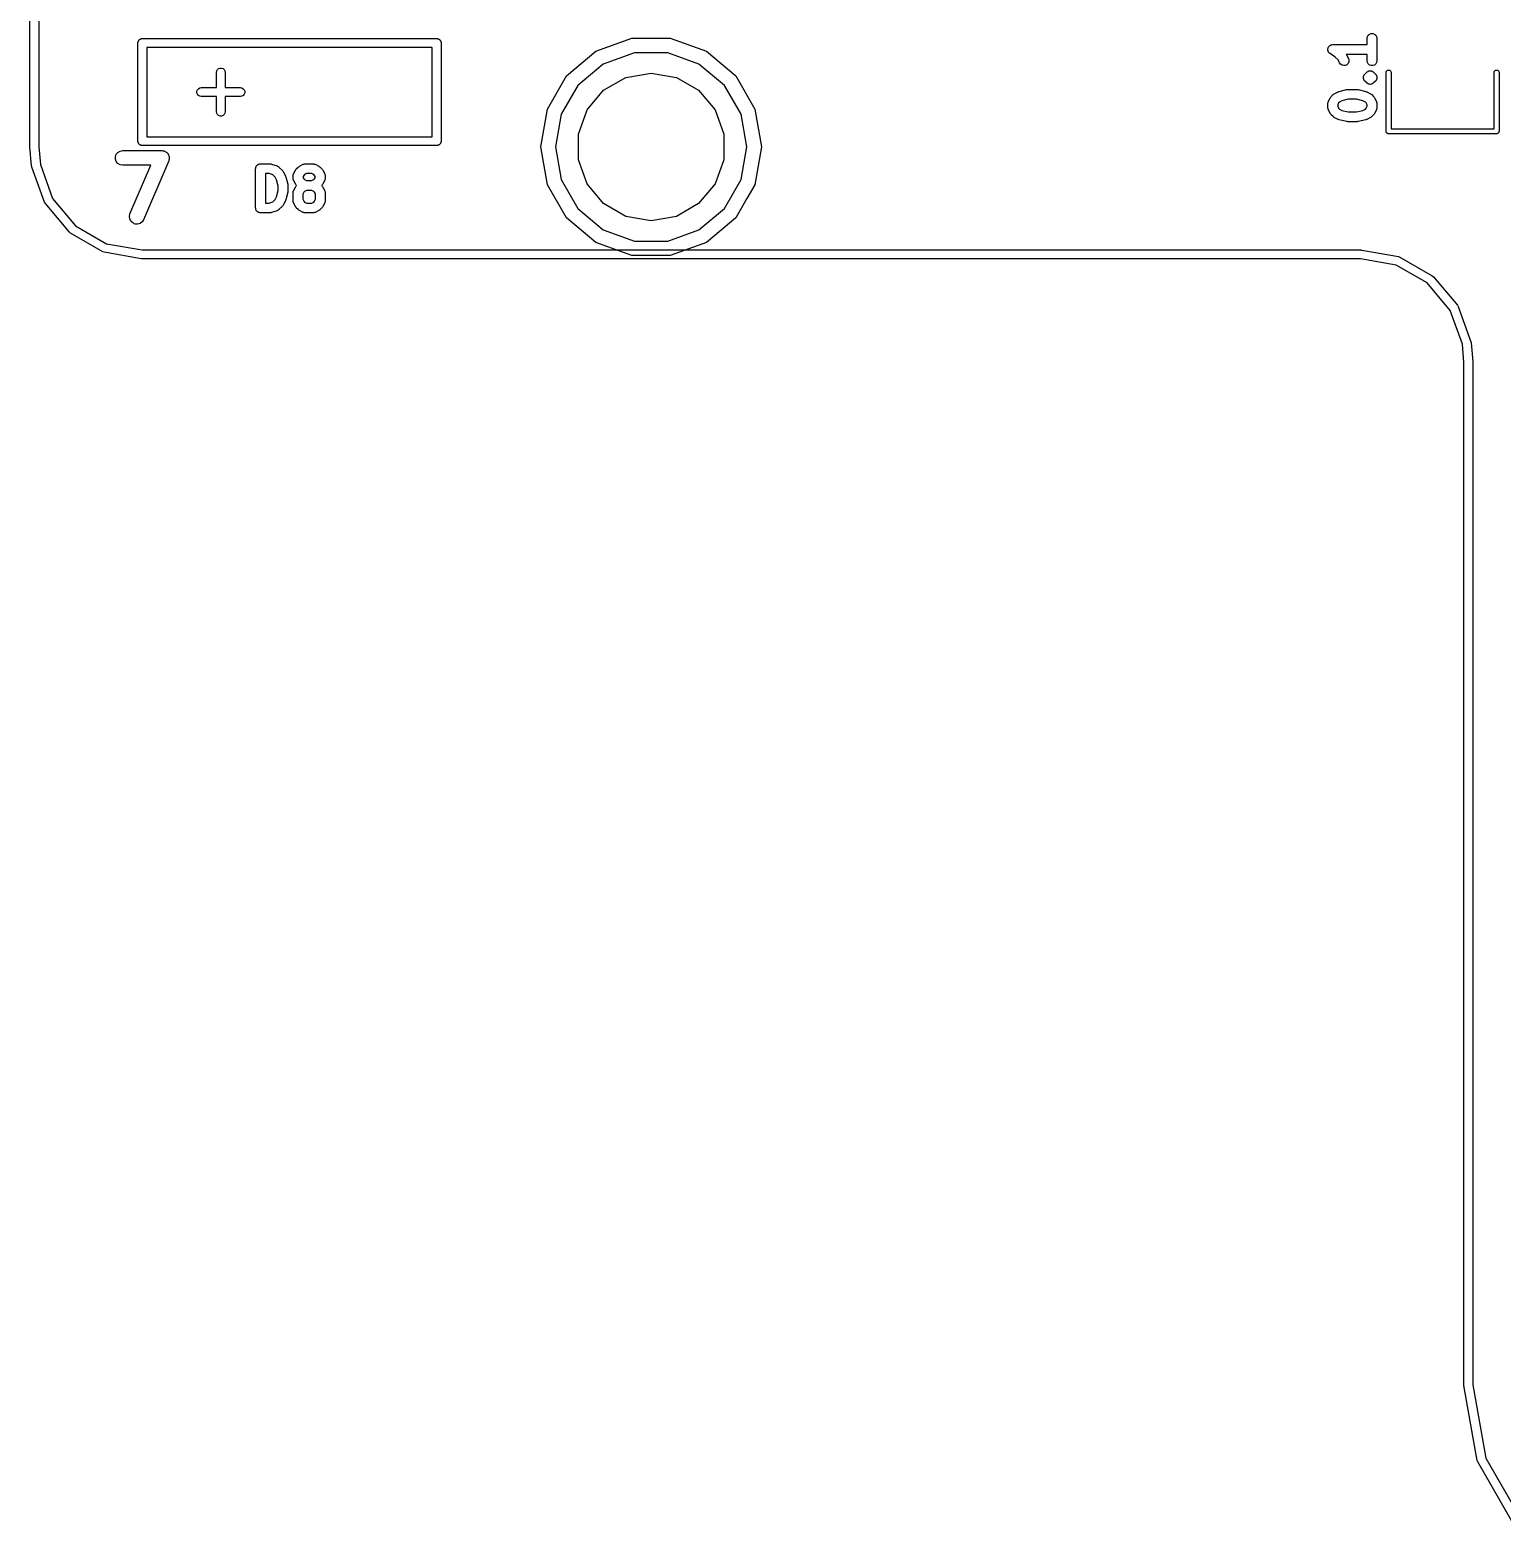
# Model space of a CAD drawing. Extents: x 51 to 137, y -158 to -25.
# Drawn here: x 50.69 to 88.79, y -155.67 to -116.89 of the extents above; entities that cross this region are included whole.
import ezdxf

# ---------------------------------------------------------------- set-up
doc = ezdxf.new("R2010")
doc.units = 0
doc.header["$MEASUREMENT"] = 0
doc.layers.add('BLACK', color=7, linetype='CONTINUOUS')

msp = doc.modelspace()

# ---------------------------------------------------------------- linework, layer by layer
at = {"layer": 'Black'}
for p, q in [((50.6857, -119.921), (50.6857, -28.1813)), ((50.9143, -28.1913), (50.9143, -119.916)), ((85.2956, -117.11), (85.3033, -117.067)), ((85.3033, -117.067), (85.3253, -117.028)), ((85.3253, -117.028), (85.3591, -117)), ((85.3591, -117), (85.4006, -116.985)), ((85.4006, -116.985), (85.4447, -116.985)), ((85.4447, -116.985), (85.4861, -117)), ((85.4861, -117), (85.5199, -117.028)), ((85.5199, -117.028), (85.542, -117.067)), ((85.542, -117.067), (85.5496, -117.11)), ((53.4797, -117.231), (53.4814, -117.221)), ((53.4797, -119.771), (53.4797, -117.231)), ((53.4814, -117.211), (53.4849, -117.202)), ((53.4814, -117.221), (53.4814, -117.211)), ((53.4849, -117.202), (53.4866, -117.192)), ((53.4866, -117.192), (53.4916, -117.183)), ((53.4916, -117.183), (53.495, -117.174)), ((53.495, -117.174), (53.5014, -117.166)), ((53.5014, -117.166), (53.5064, -117.158)), ((53.5064, -117.158), (53.5141, -117.151)), ((53.5141, -117.151), (53.5205, -117.143)), ((53.5205, -117.143), (53.5292, -117.138)), ((53.5292, -117.138), (53.5368, -117.132)), ((53.5368, -117.132), (53.5462, -117.129)), ((53.5462, -117.129), (53.5549, -117.124)), ((53.5549, -117.124), (53.5648, -117.122)), ((53.5648, -117.122), (53.5742, -117.118)), ((53.5742, -117.118), (53.5842, -117.118)), ((53.5842, -117.118), (53.594, -117.117)), ((53.594, -117.117), (61.214, -117.117)), ((61.0997, -117.345), (53.7083, -117.345)), ((53.7083, -117.345), (53.7083, -119.657)), ((61.0997, -119.657), (61.0997, -117.345)), ((61.214, -117.117), (61.2238, -117.118)), ((61.2238, -117.118), (61.2338, -117.118)), ((61.2338, -117.118), (61.2432, -117.122)), ((61.2432, -117.122), (61.2531, -117.124)), ((61.2531, -117.124), (61.2618, -117.129)), ((61.2618, -117.129), (61.2711, -117.132)), ((61.2711, -117.132), (61.2788, -117.138)), ((61.2788, -117.138), (61.2875, -117.143)), ((61.2875, -117.143), (61.2939, -117.151)), ((61.2939, -117.151), (61.3016, -117.158)), ((61.3016, -117.158), (61.3066, -117.166)), ((61.3066, -117.166), (61.313, -117.174)), ((61.313, -117.174), (61.3164, -117.183)), ((61.3164, -117.183), (61.3214, -117.192)), ((61.3214, -117.192), (61.3231, -117.202)), ((61.3231, -117.202), (61.3266, -117.211)), ((61.3266, -117.211), (61.3266, -117.221)), ((61.3266, -117.221), (61.3283, -117.231)), ((61.3283, -117.231), (61.3283, -119.771)), ((64.5749, -118.084), (65.3351, -117.446)), ((65.3351, -117.446), (66.2677, -117.107)), ((66.3339, -117.482), (65.5256, -117.776)), ((66.2677, -117.107), (67.2601, -117.107)), ((67.1939, -117.482), (66.3339, -117.482)), ((68.0022, -117.776), (67.1939, -117.482)), ((67.2601, -117.107), (68.1927, -117.446)), ((68.1927, -117.446), (68.9529, -118.084)), ((84.2799, -117.392), (84.2815, -117.385)), ((84.2815, -117.407), (84.2799, -117.392)), ((84.2815, -117.378), (84.2867, -117.364)), ((84.2815, -117.385), (84.2815, -117.378)), ((84.2815, -117.422), (84.2815, -117.407)), ((84.284, -117.429), (84.2815, -117.422)), ((84.2847, -117.436), (84.284, -117.429)), ((84.2914, -117.45), (84.2847, -117.436)), ((84.2867, -117.364), (84.2903, -117.349)), ((84.2903, -117.349), (84.2942, -117.343)), ((84.2966, -117.464), (84.2914, -117.45)), ((84.2942, -117.343), (84.2966, -117.337)), ((84.2966, -117.337), (84.3064, -117.325)), ((84.3012, -117.469), (84.2966, -117.464)), ((84.3043, -117.476), (84.3012, -117.469)), ((84.3152, -117.486), (84.3043, -117.476)), ((84.3064, -117.325), (84.3148, -117.313)), ((84.3148, -117.313), (84.3205, -117.308)), ((84.325, -117.498), (84.3152, -117.486)), ((84.3205, -117.308), (84.325, -117.303)), ((84.325, -117.303), (84.3381, -117.295)), ((84.3381, -117.295), (84.3503, -117.286)), ((84.3503, -117.286), (84.3571, -117.285)), ((84.3571, -117.285), (84.3632, -117.281)), ((84.3632, -117.281), (84.3781, -117.278)), ((84.3781, -117.278), (84.3927, -117.274)), ((84.3927, -117.274), (84.3997, -117.275)), ((84.3997, -117.275), (84.4066, -117.273)), ((84.4066, -117.273), (85.2956, -117.273)), ((85.2956, -117.273), (85.2956, -117.11)), ((85.5496, -117.11), (85.5496, -117.691)), ((65.5256, -117.776), (64.8668, -118.329)), ((68.661, -118.329), (68.0022, -117.776)), ((84.3311, -117.501), (84.325, -117.498)), ((84.3362, -117.506), (84.3311, -117.501)), ((84.4708, -117.596), (84.3362, -117.506)), ((84.5441, -117.669), (84.4708, -117.596)), ((84.5833, -117.747), (84.5441, -117.669)), ((84.6096, -117.783), (84.5833, -117.747)), ((84.6464, -117.807), (84.6096, -117.783)), ((84.6893, -117.817), (84.6464, -117.807)), ((84.7331, -117.812), (84.6893, -117.817)), ((84.7726, -117.793), (84.7331, -117.812)), ((85.2956, -117.527), (84.7549, -117.527)), ((84.7549, -117.527), (84.7621, -117.537)), ((84.7621, -117.537), (84.8105, -117.634)), ((84.8029, -117.761), (84.7726, -117.793)), ((84.8204, -117.72), (84.8029, -117.761)), ((84.8105, -117.634), (84.8231, -117.676)), ((84.8231, -117.676), (84.8204, -117.72)), ((85.2956, -117.691), (85.2956, -117.527)), ((85.3033, -117.734), (85.2956, -117.691)), ((85.3253, -117.772), (85.3033, -117.734)), ((85.3591, -117.801), (85.3253, -117.772)), ((85.4006, -117.816), (85.3591, -117.801)), ((85.4447, -117.816), (85.4006, -117.816)), ((85.4861, -117.801), (85.4447, -117.816)), ((85.5199, -117.772), (85.4861, -117.801)), ((85.542, -117.734), (85.5199, -117.772)), ((85.5496, -117.691), (85.542, -117.734)), ((55.5117, -117.993), (55.5186, -117.954)), ((55.5117, -118.387), (55.5117, -117.993)), ((55.5186, -117.954), (55.5384, -117.92)), ((55.5384, -117.92), (55.5688, -117.894)), ((55.5688, -117.894), (55.6062, -117.88)), ((55.6062, -117.88), (55.6458, -117.88)), ((55.6458, -117.88), (55.6831, -117.894)), ((55.6831, -117.894), (55.7136, -117.92)), ((55.7136, -117.92), (55.7334, -117.954)), ((55.7334, -117.954), (55.7403, -117.993)), ((55.7403, -117.993), (55.7403, -118.387)), ((64.0787, -118.944), (64.5749, -118.084)), ((65.5347, -118.456), (66.1099, -118.124)), ((66.1099, -118.124), (66.7639, -118.009)), ((66.7639, -118.009), (67.4179, -118.124)), ((67.4179, -118.124), (67.9931, -118.456)), ((68.9529, -118.084), (69.4491, -118.944)), ((85.1993, -118.115), (85.2008, -118.11)), ((85.2003, -118.126), (85.1993, -118.115)), ((85.1993, -118.137), (85.2003, -118.126)), ((85.2008, -118.143), (85.1993, -118.137)), ((85.2008, -118.104), (85.2027, -118.099)), ((85.2008, -118.11), (85.2008, -118.104)), ((85.2008, -118.148), (85.2008, -118.143)), ((85.2027, -118.153), (85.2008, -118.148)), ((85.2027, -118.099), (85.2032, -118.093)), ((85.2032, -118.159), (85.2027, -118.153)), ((85.2032, -118.093), (85.2079, -118.083)), ((85.2079, -118.169), (85.2032, -118.159)), ((85.2079, -118.083), (85.2108, -118.072)), ((85.2108, -118.18), (85.2079, -118.169)), ((85.2108, -118.072), (85.214, -118.068)), ((85.214, -118.184), (85.2108, -118.18)), ((85.214, -118.068), (85.2159, -118.063)), ((85.2159, -118.19), (85.214, -118.184)), ((85.2159, -118.063), (85.2195, -118.058)), ((85.2195, -118.194), (85.2159, -118.19)), ((85.2195, -118.058), (85.2218, -118.053)), ((85.2218, -118.199), (85.2195, -118.194)), ((85.2218, -118.053), (85.2297, -118.045)), ((85.2297, -118.207), (85.2218, -118.199)), ((85.2297, -118.045), (85.2361, -118.036)), ((85.2361, -118.216), (85.2297, -118.207)), ((85.2361, -118.036), (85.2844, -117.988)), ((85.2844, -118.264), (85.2361, -118.216)), ((85.2844, -117.988), (85.2935, -117.981)), ((85.2935, -118.271), (85.2844, -118.264)), ((85.2935, -117.981), (85.3014, -117.974)), ((85.3014, -117.974), (85.3115, -117.969)), ((85.3115, -117.969), (85.3206, -117.963)), ((85.3206, -117.963), (85.3313, -117.96)), ((85.3313, -117.96), (85.3414, -117.955)), ((85.3414, -117.955), (85.3524, -117.954)), ((85.3524, -117.954), (85.3632, -117.951)), ((85.3632, -117.951), (85.3742, -117.952)), ((85.3742, -117.952), (85.3853, -117.951)), ((85.3853, -117.951), (85.396, -117.954)), ((85.396, -117.954), (85.4071, -117.955)), ((85.4071, -117.955), (85.4172, -117.96)), ((85.4172, -117.96), (85.4279, -117.963)), ((85.4279, -117.963), (85.437, -117.969)), ((85.437, -117.969), (85.4471, -117.974)), ((85.4471, -117.974), (85.4549, -117.981)), ((85.4549, -117.981), (85.464, -117.988)), ((85.464, -118.264), (85.4549, -118.271)), ((85.464, -117.988), (85.5124, -118.036)), ((85.5124, -118.216), (85.464, -118.264)), ((85.5124, -118.036), (85.5188, -118.045)), ((85.5188, -118.207), (85.5124, -118.216)), ((85.5188, -118.045), (85.5267, -118.053)), ((85.5267, -118.199), (85.5188, -118.207)), ((85.5267, -118.053), (85.529, -118.058)), ((85.529, -118.194), (85.5267, -118.199)), ((85.529, -118.058), (85.5326, -118.063)), ((85.5326, -118.19), (85.529, -118.194)), ((85.5326, -118.063), (85.5345, -118.068)), ((85.5345, -118.184), (85.5326, -118.19)), ((85.5345, -118.068), (85.5377, -118.072)), ((85.5377, -118.18), (85.5345, -118.184)), ((85.5377, -118.072), (85.5406, -118.083)), ((85.5406, -118.169), (85.5377, -118.18)), ((85.5406, -118.083), (85.5453, -118.093)), ((85.5453, -118.159), (85.5406, -118.169)), ((85.5453, -118.093), (85.5458, -118.099)), ((85.5458, -118.153), (85.5453, -118.159)), ((85.5458, -118.099), (85.5477, -118.104)), ((85.5477, -118.148), (85.5458, -118.153)), ((85.5477, -118.104), (85.5477, -118.11)), ((85.5477, -118.11), (85.5491, -118.115)), ((85.5491, -118.137), (85.5477, -118.143)), ((85.5477, -118.143), (85.5477, -118.148)), ((85.5491, -118.115), (85.5482, -118.126)), ((85.5482, -118.126), (85.5491, -118.137)), ((85.7885, -117.993), (85.7923, -117.971)), ((85.7885, -119.517), (85.7885, -117.993)), ((85.7923, -117.971), (85.8034, -117.952)), ((85.8034, -117.952), (85.8203, -117.938)), ((85.8203, -117.938), (85.841, -117.93)), ((85.841, -117.93), (85.863, -117.93)), ((85.863, -117.93), (85.8837, -117.938)), ((85.8837, -117.938), (85.9006, -117.952)), ((85.9006, -117.952), (85.9117, -117.971)), ((85.9117, -117.971), (85.9155, -117.993)), ((85.9155, -117.993), (85.9155, -119.453)), ((88.5825, -117.993), (88.5863, -117.971)), ((88.5825, -119.453), (88.5825, -117.993)), ((88.5863, -117.971), (88.5974, -117.952)), ((88.5974, -117.952), (88.6142, -117.938)), ((88.6142, -117.938), (88.635, -117.93)), ((88.635, -117.93), (88.657, -117.93)), ((88.657, -117.93), (88.6777, -117.938)), ((88.6777, -117.938), (88.6946, -117.952)), ((88.6946, -117.952), (88.7057, -117.971)), ((88.7057, -117.971), (88.7095, -117.993)), ((88.7095, -117.993), (88.7095, -119.517)), ((55.0054, -118.481), (55.019, -118.444)), ((55.0054, -118.521), (55.0054, -118.481)), ((55.019, -118.558), (55.0054, -118.521)), ((55.019, -118.444), (55.0445, -118.413)), ((55.0445, -118.589), (55.019, -118.558)), ((55.0445, -118.413), (55.0789, -118.394)), ((55.0789, -118.608), (55.0445, -118.589)), ((55.0789, -118.394), (55.118, -118.387)), ((55.118, -118.615), (55.0789, -118.608)), ((55.118, -118.387), (55.5117, -118.387)), ((55.5117, -118.615), (55.118, -118.615)), ((55.5117, -119.009), (55.5117, -118.615)), ((55.7403, -118.387), (56.134, -118.387)), ((56.134, -118.615), (55.7403, -118.615)), ((55.7403, -118.615), (55.7403, -119.009)), ((56.134, -118.387), (56.1731, -118.394)), ((56.1731, -118.608), (56.134, -118.615)), ((56.1731, -118.394), (56.2075, -118.413)), ((56.2075, -118.589), (56.1731, -118.608)), ((56.2075, -118.413), (56.233, -118.444)), ((56.233, -118.558), (56.2075, -118.589)), ((56.233, -118.444), (56.2466, -118.481)), ((56.2466, -118.521), (56.233, -118.558)), ((56.2466, -118.481), (56.2466, -118.521)), ((64.8668, -118.329), (64.4368, -119.074)), ((65.1078, -118.965), (65.5347, -118.456)), ((67.9931, -118.456), (68.42, -118.965)), ((69.091, -119.074), (68.661, -118.329)), ((84.293, -118.747), (84.3414, -118.65)), ((84.3414, -118.65), (84.3535, -118.633)), ((84.3535, -118.633), (84.3652, -118.617)), ((84.3652, -118.617), (84.4136, -118.568)), ((84.4136, -118.568), (84.4303, -118.557)), ((84.4303, -118.557), (84.4466, -118.545)), ((84.4466, -118.545), (84.5433, -118.496)), ((84.5433, -118.496), (84.5567, -118.492)), ((84.5567, -118.492), (84.5693, -118.487)), ((84.5693, -118.487), (84.7629, -118.438)), ((84.7629, -118.438), (84.7784, -118.437)), ((84.7784, -118.437), (84.7937, -118.434)), ((84.7937, -118.434), (85.0356, -118.434)), ((85.0356, -118.434), (85.0509, -118.437)), ((85.0509, -118.437), (85.0664, -118.438)), ((85.0664, -118.438), (85.2599, -118.487)), ((85.2599, -118.487), (85.2726, -118.492)), ((85.2726, -118.492), (85.2859, -118.496)), ((85.2859, -118.496), (85.3827, -118.545)), ((85.3014, -118.278), (85.2935, -118.271)), ((85.3115, -118.283), (85.3014, -118.278)), ((85.3206, -118.29), (85.3115, -118.283)), ((85.3313, -118.292), (85.3206, -118.29)), ((85.3414, -118.297), (85.3313, -118.292)), ((85.3524, -118.298), (85.3414, -118.297)), ((85.3632, -118.301), (85.3524, -118.298)), ((85.3742, -118.3), (85.3632, -118.301)), ((85.3853, -118.301), (85.3742, -118.3)), ((85.3827, -118.545), (85.399, -118.557)), ((85.396, -118.298), (85.3853, -118.301)), ((85.4071, -118.297), (85.396, -118.298)), ((85.399, -118.557), (85.4157, -118.568)), ((85.4172, -118.292), (85.4071, -118.297)), ((85.4157, -118.568), (85.464, -118.617)), ((85.4279, -118.29), (85.4172, -118.292)), ((85.437, -118.283), (85.4279, -118.29)), ((85.4471, -118.278), (85.437, -118.283)), ((85.4549, -118.271), (85.4471, -118.278)), ((85.464, -118.617), (85.4757, -118.633)), ((85.4757, -118.633), (85.4878, -118.65)), ((85.4878, -118.65), (85.5362, -118.747)), ((55.5186, -119.048), (55.5117, -119.009)), ((55.7403, -119.009), (55.7334, -119.048)), ((63.9064, -119.921), (64.0787, -118.944)), ((64.8807, -119.589), (65.1078, -118.965)), ((68.42, -118.965), (68.6471, -119.589)), ((69.4491, -118.944), (69.6214, -119.921)), ((84.2796, -118.803), (84.2809, -118.796)), ((84.2796, -118.9), (84.2796, -118.803)), ((84.2809, -118.907), (84.2796, -118.9)), ((84.2805, -118.789), (84.2847, -118.775)), ((84.2809, -118.796), (84.2805, -118.789)), ((84.2805, -118.915), (84.2809, -118.907)), ((84.2847, -118.929), (84.2805, -118.915)), ((84.2847, -118.775), (84.2873, -118.76)), ((84.2873, -118.944), (84.2847, -118.929)), ((84.2873, -118.76), (84.2909, -118.754)), ((84.2909, -118.95), (84.2873, -118.944)), ((84.2909, -118.754), (84.293, -118.747)), ((84.293, -118.957), (84.2909, -118.95)), ((84.3414, -119.054), (84.293, -118.957)), ((84.5594, -118.782), (84.5336, -118.833)), ((84.5336, -118.833), (84.5336, -118.87)), ((84.5336, -118.87), (84.5594, -118.922)), ((84.5786, -118.763), (84.5594, -118.782)), ((84.5594, -118.922), (84.5786, -118.941)), ((84.6445, -118.73), (84.5786, -118.763)), ((84.5786, -118.941), (84.6445, -118.974)), ((84.8093, -118.688), (84.6445, -118.73)), ((84.6445, -118.974), (84.8093, -119.015)), ((85.0199, -118.688), (84.8093, -118.688)), ((84.8093, -119.015), (85.0199, -119.015)), ((85.1848, -118.73), (85.0199, -118.688)), ((85.0199, -119.015), (85.1848, -118.974)), ((85.2506, -118.763), (85.1848, -118.73)), ((85.1848, -118.974), (85.2506, -118.941)), ((85.2699, -118.782), (85.2506, -118.763)), ((85.2506, -118.941), (85.2699, -118.922)), ((85.2956, -118.833), (85.2699, -118.782)), ((85.2699, -118.922), (85.2956, -118.87)), ((85.2956, -118.87), (85.2956, -118.833)), ((85.5362, -118.957), (85.4878, -119.054)), ((85.5362, -118.747), (85.5383, -118.754)), ((85.5383, -118.95), (85.5362, -118.957)), ((85.5383, -118.754), (85.542, -118.76)), ((85.542, -118.944), (85.5383, -118.95)), ((85.542, -118.76), (85.5445, -118.775)), ((85.5445, -118.929), (85.542, -118.944)), ((85.5445, -118.775), (85.5488, -118.789)), ((85.5488, -118.915), (85.5445, -118.929)), ((85.5488, -118.789), (85.5483, -118.796)), ((85.5483, -118.796), (85.5496, -118.803)), ((85.5496, -118.9), (85.5483, -118.907)), ((85.5483, -118.907), (85.5488, -118.915)), ((85.5496, -118.803), (85.5496, -118.9)), ((55.5384, -119.082), (55.5186, -119.048)), ((55.5688, -119.108), (55.5384, -119.082)), ((55.6062, -119.122), (55.5688, -119.108)), ((55.6458, -119.122), (55.6062, -119.122)), ((55.6831, -119.108), (55.6458, -119.122)), ((55.7136, -119.082), (55.6831, -119.108)), ((55.7334, -119.048), (55.7136, -119.082)), ((64.4368, -119.074), (64.2874, -119.921)), ((69.2404, -119.921), (69.091, -119.074)), ((84.3535, -119.07), (84.3414, -119.054)), ((84.3652, -119.087), (84.3535, -119.07)), ((84.4136, -119.135), (84.3652, -119.087)), ((84.4303, -119.147), (84.4136, -119.135)), ((84.4466, -119.159), (84.4303, -119.147)), ((84.5433, -119.207), (84.4466, -119.159)), ((84.5567, -119.211), (84.5433, -119.207)), ((84.5693, -119.217), (84.5567, -119.211)), ((84.7629, -119.265), (84.5693, -119.217)), ((84.7784, -119.266), (84.7629, -119.265)), ((84.7937, -119.269), (84.7784, -119.266)), ((85.0356, -119.269), (84.7937, -119.269)), ((85.0509, -119.266), (85.0356, -119.269)), ((85.0664, -119.265), (85.0509, -119.266)), ((85.2599, -119.217), (85.0664, -119.265)), ((85.2726, -119.211), (85.2599, -119.217)), ((85.2859, -119.207), (85.2726, -119.211)), ((85.3827, -119.159), (85.2859, -119.207)), ((85.399, -119.147), (85.3827, -119.159)), ((85.4157, -119.135), (85.399, -119.147)), ((85.464, -119.087), (85.4157, -119.135)), ((85.4757, -119.07), (85.464, -119.087)), ((85.4878, -119.054), (85.4757, -119.07)), ((53.4814, -119.781), (53.4797, -119.771)), ((53.4814, -119.791), (53.4814, -119.781)), ((53.4849, -119.8), (53.4814, -119.791)), ((53.4866, -119.81), (53.4849, -119.8)), ((53.4916, -119.819), (53.4866, -119.81)), ((53.7083, -119.657), (61.0997, -119.657)), ((61.3214, -119.81), (61.3164, -119.819)), ((61.3231, -119.8), (61.3214, -119.81)), ((61.3266, -119.791), (61.3231, -119.8)), ((61.3283, -119.771), (61.3266, -119.781)), ((61.3266, -119.781), (61.3266, -119.791)), ((64.8807, -120.253), (64.8807, -119.589)), ((68.6471, -119.589), (68.6471, -120.253)), ((85.7895, -119.522), (85.7885, -119.517)), ((85.7895, -119.528), (85.7895, -119.522)), ((85.7914, -119.533), (85.7895, -119.528)), ((85.7923, -119.539), (85.7914, -119.533)), ((85.7951, -119.544), (85.7923, -119.539)), ((85.797, -119.549), (85.7951, -119.544)), ((85.8006, -119.553), (85.797, -119.549)), ((85.8034, -119.558), (85.8006, -119.553)), ((85.8076, -119.561), (85.8034, -119.558)), ((85.8112, -119.566), (85.8076, -119.561)), ((85.816, -119.568), (85.8112, -119.566)), ((85.8203, -119.572), (85.816, -119.568)), ((85.8255, -119.574), (85.8203, -119.572)), ((85.8303, -119.577), (85.8255, -119.574)), ((85.8357, -119.578), (85.8303, -119.577)), ((85.841, -119.58), (85.8357, -119.578)), ((85.8465, -119.58), (85.841, -119.58)), ((85.852, -119.581), (85.8465, -119.58)), ((88.646, -119.581), (85.852, -119.581)), ((85.9155, -119.453), (88.5825, -119.453)), ((88.6515, -119.58), (88.646, -119.581)), ((88.657, -119.58), (88.6515, -119.58)), ((88.6622, -119.578), (88.657, -119.58)), ((88.6677, -119.577), (88.6622, -119.578)), ((88.6725, -119.574), (88.6677, -119.577)), ((88.6777, -119.572), (88.6725, -119.574)), ((88.682, -119.568), (88.6777, -119.572)), ((88.6868, -119.566), (88.682, -119.568)), ((88.6904, -119.561), (88.6868, -119.566)), ((88.6946, -119.558), (88.6904, -119.561)), ((88.6974, -119.553), (88.6946, -119.558)), ((88.701, -119.549), (88.6974, -119.553)), ((88.7029, -119.544), (88.701, -119.549)), ((88.7057, -119.539), (88.7029, -119.544)), ((88.7066, -119.533), (88.7057, -119.539)), ((88.7085, -119.528), (88.7066, -119.533)), ((88.7095, -119.517), (88.7085, -119.522)), ((88.7085, -119.522), (88.7085, -119.528)), ((50.6866, -119.926), (50.6857, -119.921)), ((50.6861, -119.931), (50.6866, -119.926)), ((50.7284, -120.414), (50.6861, -119.931)), ((50.9143, -119.916), (50.9548, -120.379)), ((52.8984, -120.174), (52.921, -120.111)), ((52.8984, -120.24), (52.8984, -120.174)), ((52.921, -120.111), (52.9635, -120.061)), ((52.9635, -120.061), (53.0208, -120.028)), ((53.0208, -120.028), (53.086, -120.016)), ((53.086, -120.016), (54.102, -120.016)), ((53.495, -119.828), (53.4916, -119.819)), ((53.5014, -119.836), (53.495, -119.828)), ((53.5064, -119.844), (53.5014, -119.836)), ((53.5141, -119.851), (53.5064, -119.844)), ((53.5205, -119.859), (53.5141, -119.851)), ((53.5292, -119.864), (53.5205, -119.859)), ((53.5368, -119.87), (53.5292, -119.864)), ((53.5462, -119.873), (53.5368, -119.87)), ((53.5549, -119.878), (53.5462, -119.873)), ((53.5648, -119.88), (53.5549, -119.878)), ((53.5742, -119.884), (53.5648, -119.88)), ((53.5842, -119.884), (53.5742, -119.884)), ((53.594, -119.885), (53.5842, -119.884)), ((61.214, -119.885), (53.594, -119.885)), ((54.102, -120.016), (54.1236, -120.02)), ((54.1236, -120.02), (54.1455, -120.021)), ((54.1455, -120.021), (54.156, -120.026)), ((54.156, -120.026), (54.1672, -120.028)), ((54.1672, -120.028), (54.1861, -120.039)), ((54.1861, -120.039), (54.2063, -120.047)), ((54.2063, -120.047), (54.2146, -120.055)), ((54.2146, -120.055), (54.2245, -120.061)), ((54.2245, -120.061), (54.2385, -120.077)), ((54.2385, -120.077), (54.2545, -120.092)), ((54.2545, -120.092), (54.2597, -120.103)), ((54.2597, -120.103), (54.267, -120.111)), ((54.267, -120.111), (54.2745, -120.132)), ((54.2745, -120.132), (54.2844, -120.152)), ((54.2844, -120.152), (54.2857, -120.163)), ((54.2857, -120.163), (54.2896, -120.174)), ((54.2896, -120.174), (54.2896, -120.195)), ((54.2896, -120.195), (54.2922, -120.217)), ((61.2238, -119.884), (61.214, -119.885)), ((61.2338, -119.884), (61.2238, -119.884)), ((61.2432, -119.88), (61.2338, -119.884)), ((61.2531, -119.878), (61.2432, -119.88)), ((61.2618, -119.873), (61.2531, -119.878)), ((61.2711, -119.87), (61.2618, -119.873)), ((61.2788, -119.864), (61.2711, -119.87)), ((61.2875, -119.859), (61.2788, -119.864)), ((61.2939, -119.851), (61.2875, -119.859)), ((61.3016, -119.844), (61.2939, -119.851)), ((61.3066, -119.836), (61.3016, -119.844)), ((61.313, -119.828), (61.3066, -119.836)), ((61.3164, -119.819), (61.313, -119.828)), ((64.0787, -120.898), (63.9064, -119.921)), ((64.2874, -119.921), (64.4368, -120.768)), ((69.091, -120.768), (69.2404, -119.921)), ((69.6214, -119.921), (69.4491, -120.898)), ((50.7323, -120.428), (50.7284, -120.414)), ((50.7348, -120.443), (50.7323, -120.428)), ((51.0652, -121.351), (50.7348, -120.443)), ((50.9548, -120.379), (51.2731, -121.254)), ((52.921, -120.302), (52.8984, -120.24)), ((52.9635, -120.353), (52.921, -120.302)), ((53.0208, -120.386), (52.9635, -120.353)), ((53.086, -120.397), (53.0208, -120.386)), ((53.8131, -120.397), (53.086, -120.397)), ((53.2738, -121.656), (53.8131, -120.397)), ((54.2771, -120.282), (53.624, -121.806)), ((54.2821, -120.26), (54.2771, -120.282)), ((54.2896, -120.24), (54.2821, -120.26)), ((54.2922, -120.217), (54.2896, -120.228)), ((54.2896, -120.228), (54.2896, -120.24)), ((56.5271, -120.485), (56.529, -120.474)), ((56.5271, -121.501), (56.5271, -120.485)), ((56.529, -120.463), (56.5328, -120.452)), ((56.529, -120.474), (56.529, -120.463)), ((56.5328, -120.452), (56.5348, -120.441)), ((56.5348, -120.441), (56.5403, -120.432)), ((56.5403, -120.432), (56.5441, -120.421)), ((56.5441, -120.421), (56.5513, -120.413)), ((56.5513, -120.413), (56.5568, -120.403)), ((56.5568, -120.403), (56.5653, -120.396)), ((56.5653, -120.396), (56.5725, -120.387)), ((56.5725, -120.387), (56.5821, -120.382)), ((56.5821, -120.382), (56.5906, -120.375)), ((56.5906, -120.375), (56.601, -120.371)), ((56.601, -120.371), (56.6107, -120.365)), ((56.6107, -120.365), (56.6216, -120.363)), ((56.6216, -120.363), (56.632, -120.36)), ((56.632, -120.36), (56.6432, -120.36)), ((56.6432, -120.36), (56.6541, -120.358)), ((56.6541, -120.358), (56.896, -120.358)), ((56.896, -120.358), (56.916, -120.361)), ((56.916, -120.361), (56.9362, -120.364)), ((56.9362, -120.364), (57.0813, -120.413)), ((57.0813, -120.413), (57.0877, -120.416)), ((57.0877, -120.416), (57.0948, -120.418)), ((57.0948, -120.418), (57.107, -120.426)), ((57.107, -120.426), (57.1201, -120.434)), ((57.1201, -120.434), (57.1249, -120.439)), ((57.1249, -120.439), (57.1309, -120.443)), ((57.1309, -120.443), (57.2277, -120.54)), ((57.2277, -120.54), (57.2394, -120.557)), ((57.2394, -120.557), (57.2515, -120.573)), ((57.2515, -120.573), (57.2999, -120.67)), ((57.5081, -120.621), (57.5565, -120.525)), ((57.5565, -120.525), (57.5686, -120.508)), ((57.5686, -120.508), (57.5803, -120.492)), ((57.5803, -120.492), (57.6287, -120.443)), ((57.6287, -120.443), (57.6454, -120.432)), ((57.6454, -120.432), (57.6617, -120.419)), ((57.6617, -120.419), (57.7584, -120.371)), ((57.7584, -120.371), (57.7655, -120.369)), ((57.7655, -120.369), (57.7718, -120.365)), ((57.7718, -120.365), (57.7865, -120.363)), ((57.7865, -120.363), (57.8007, -120.358)), ((57.8007, -120.358), (57.808, -120.359)), ((57.808, -120.359), (57.8152, -120.358)), ((57.8152, -120.358), (58.0088, -120.358)), ((58.0088, -120.358), (58.016, -120.359)), ((58.016, -120.359), (58.0233, -120.358)), ((58.0233, -120.358), (58.0375, -120.363)), ((58.0375, -120.363), (58.0522, -120.365)), ((58.0522, -120.365), (58.0585, -120.369)), ((58.0585, -120.369), (58.0656, -120.371)), ((58.0656, -120.371), (58.1623, -120.419)), ((58.1623, -120.419), (58.1786, -120.432)), ((58.1786, -120.432), (58.1953, -120.443)), ((58.1953, -120.443), (58.2437, -120.492)), ((58.2437, -120.492), (58.2554, -120.508)), ((58.2554, -120.508), (58.2675, -120.525)), ((58.2675, -120.525), (58.3159, -120.621)), ((65.1078, -120.877), (64.8807, -120.253)), ((68.6471, -120.253), (68.42, -120.877)), ((56.8754, -120.612), (56.7811, -120.612)), ((56.7811, -120.612), (56.7811, -121.374)), ((56.9725, -120.644), (56.8754, -120.612)), ((57.0335, -120.705), (56.9725, -120.644)), ((57.0665, -120.771), (57.0335, -120.705)), ((57.1077, -120.936), (57.0665, -120.771)), ((57.1077, -121.05), (57.1077, -120.936)), ((57.2999, -120.67), (57.3038, -120.683)), ((57.3038, -120.683), (57.3095, -120.696)), ((57.3095, -120.696), (57.3579, -120.889)), ((57.3579, -120.889), (57.359, -120.905)), ((57.359, -120.905), (57.3617, -120.92)), ((57.3617, -120.92), (57.3617, -121.065)), ((57.4947, -120.678), (57.496, -120.671)), ((57.4947, -120.727), (57.4947, -120.678)), ((57.496, -120.734), (57.4947, -120.727)), ((57.4955, -120.664), (57.4998, -120.649)), ((57.496, -120.671), (57.4955, -120.664)), ((57.4955, -120.741), (57.496, -120.734)), ((57.4998, -120.755), (57.4955, -120.741)), ((57.4998, -120.649), (57.5024, -120.635)), ((57.5024, -120.77), (57.4998, -120.755)), ((57.5024, -120.635), (57.506, -120.628)), ((57.506, -120.776), (57.5024, -120.77)), ((57.506, -120.628), (57.5081, -120.621)), ((57.5081, -120.783), (57.506, -120.776)), ((57.5565, -120.88), (57.5081, -120.783)), ((57.5081, -121.057), (57.5565, -120.96)), ((57.5686, -120.896), (57.5565, -120.88)), ((57.5565, -120.96), (57.5686, -120.944)), ((57.5803, -120.913), (57.5686, -120.896)), ((57.5686, -120.944), (57.5803, -120.927)), ((57.5873, -120.92), (57.5803, -120.913)), ((57.5803, -120.927), (57.5873, -120.92)), ((57.7745, -120.657), (57.7516, -120.702)), ((57.7516, -120.702), (57.7745, -120.748)), ((57.7937, -120.637), (57.7745, -120.657)), ((57.7745, -120.748), (57.7937, -120.767)), ((57.8452, -120.612), (57.7937, -120.637)), ((57.7937, -120.767), (57.8452, -120.793)), ((57.9788, -120.612), (57.8452, -120.612)), ((57.8452, -120.793), (57.9788, -120.793)), ((58.0303, -120.637), (57.9788, -120.612)), ((57.9788, -120.793), (58.0303, -120.767)), ((58.0495, -120.657), (58.0303, -120.637)), ((58.0303, -120.767), (58.0495, -120.748)), ((58.0724, -120.702), (58.0495, -120.657)), ((58.0495, -120.748), (58.0724, -120.702)), ((58.2437, -120.913), (58.2367, -120.92)), ((58.2367, -120.92), (58.2437, -120.927)), ((58.2554, -120.896), (58.2437, -120.913)), ((58.2437, -120.927), (58.2554, -120.944)), ((58.2675, -120.88), (58.2554, -120.896)), ((58.2554, -120.944), (58.2675, -120.96)), ((58.3159, -120.783), (58.2675, -120.88)), ((58.2675, -120.96), (58.3159, -121.057)), ((58.3159, -120.621), (58.318, -120.628)), ((58.318, -120.776), (58.3159, -120.783)), ((58.318, -120.628), (58.3216, -120.635)), ((58.3216, -120.77), (58.318, -120.776)), ((58.3216, -120.635), (58.3242, -120.649)), ((58.3242, -120.755), (58.3216, -120.77)), ((58.3242, -120.649), (58.3285, -120.664)), ((58.3285, -120.741), (58.3242, -120.755)), ((58.3285, -120.664), (58.328, -120.671)), ((58.328, -120.671), (58.3293, -120.678)), ((58.3293, -120.727), (58.328, -120.734)), ((58.328, -120.734), (58.3285, -120.741)), ((58.3293, -120.678), (58.3293, -120.727)), ((64.5749, -121.758), (64.0787, -120.898)), ((64.4368, -120.768), (64.8668, -121.513)), ((65.5347, -121.386), (65.1078, -120.877)), ((68.42, -120.877), (67.9931, -121.386)), ((68.661, -121.513), (69.091, -120.768)), ((69.4491, -120.898), (69.2404, -121.26)), ((51.0851, -121.385), (51.0652, -121.351)), ((51.2731, -121.254), (51.8681, -121.963)), ((56.8754, -121.374), (56.9725, -121.341)), ((56.9725, -121.341), (57.0335, -121.28)), ((57.0335, -121.28), (57.0665, -121.214)), ((57.0665, -121.214), (57.1077, -121.05)), ((57.2999, -121.316), (57.2515, -121.412)), ((57.3038, -121.302), (57.2999, -121.316)), ((57.3095, -121.29), (57.3038, -121.302)), ((57.3579, -121.096), (57.3095, -121.29)), ((57.359, -121.08), (57.3579, -121.096)), ((57.3617, -121.065), (57.359, -121.08)), ((57.4947, -121.114), (57.496, -121.106)), ((57.4947, -121.307), (57.4947, -121.114)), ((57.496, -121.314), (57.4947, -121.307)), ((57.4955, -121.099), (57.4998, -121.085)), ((57.496, -121.106), (57.4955, -121.099)), ((57.4955, -121.322), (57.496, -121.314)), ((57.4998, -121.336), (57.4955, -121.322)), ((57.4998, -121.085), (57.5024, -121.07)), ((57.5024, -121.351), (57.4998, -121.336)), ((57.5024, -121.07), (57.506, -121.064)), ((57.506, -121.357), (57.5024, -121.351)), ((57.506, -121.064), (57.5081, -121.057)), ((57.5081, -121.364), (57.506, -121.357)), ((57.5565, -121.461), (57.5081, -121.364)), ((57.7745, -121.092), (57.7487, -121.144)), ((57.7487, -121.144), (57.7487, -121.277)), ((57.7487, -121.277), (57.7745, -121.329)), ((57.7937, -121.073), (57.7745, -121.092)), ((57.7745, -121.329), (57.7937, -121.348)), ((57.8452, -121.047), (57.7937, -121.073)), ((57.7937, -121.348), (57.8452, -121.374)), ((57.9788, -121.047), (57.8452, -121.047)), ((58.0303, -121.073), (57.9788, -121.047)), ((57.9788, -121.374), (58.0303, -121.348)), ((58.0495, -121.092), (58.0303, -121.073)), ((58.0303, -121.348), (58.0495, -121.329)), ((58.0724, -121.138), (58.0495, -121.092)), ((58.0495, -121.329), (58.0753, -121.277)), ((58.0753, -121.144), (58.0724, -121.138)), ((58.0753, -121.277), (58.0753, -121.144)), ((58.3159, -121.364), (58.2675, -121.461)), ((58.3159, -121.057), (58.318, -121.064)), ((58.318, -121.357), (58.3159, -121.364)), ((58.318, -121.064), (58.3216, -121.07)), ((58.3216, -121.351), (58.318, -121.357)), ((58.3216, -121.07), (58.3242, -121.085)), ((58.3242, -121.336), (58.3216, -121.351)), ((58.3242, -121.085), (58.3285, -121.099)), ((58.3285, -121.322), (58.3242, -121.336)), ((58.3285, -121.099), (58.328, -121.106)), ((58.328, -121.106), (58.3293, -121.114)), ((58.3293, -121.307), (58.328, -121.314)), ((58.328, -121.314), (58.3285, -121.322)), ((58.3293, -121.114), (58.3293, -121.307)), ((69.2404, -121.26), (68.9529, -121.758)), ((51.706, -122.125), (51.0851, -121.385)), ((53.2587, -121.72), (53.2738, -121.656)), ((53.2665, -121.786), (53.2587, -121.72)), ((56.529, -121.512), (56.5271, -121.501)), ((56.529, -121.523), (56.529, -121.512)), ((56.5328, -121.533), (56.529, -121.523)), ((56.5348, -121.544), (56.5328, -121.533)), ((56.5403, -121.554), (56.5348, -121.544)), ((56.5441, -121.564), (56.5403, -121.554)), ((56.5513, -121.573), (56.5441, -121.564)), ((56.5568, -121.582), (56.5513, -121.573)), ((56.5653, -121.589), (56.5568, -121.582)), ((56.5725, -121.598), (56.5653, -121.589)), ((56.5821, -121.603), (56.5725, -121.598)), ((56.5906, -121.611), (56.5821, -121.603)), ((56.601, -121.614), (56.5906, -121.611)), ((56.6107, -121.62), (56.601, -121.614)), ((56.6216, -121.622), (56.6107, -121.62)), ((56.632, -121.626), (56.6216, -121.622)), ((56.6432, -121.626), (56.632, -121.626)), ((56.6541, -121.628), (56.6432, -121.626)), ((56.896, -121.628), (56.6541, -121.628)), ((56.7811, -121.374), (56.8754, -121.374)), ((56.916, -121.624), (56.896, -121.628)), ((56.9362, -121.621), (56.916, -121.624)), ((57.0813, -121.573), (56.9362, -121.621)), ((57.0877, -121.569), (57.0813, -121.573)), ((57.0948, -121.567), (57.0877, -121.569)), ((57.107, -121.559), (57.0948, -121.567)), ((57.1077, -121.558), (57.107, -121.559)), ((57.1201, -121.552), (57.1077, -121.558)), ((57.1249, -121.546), (57.1201, -121.552)), ((57.1309, -121.542), (57.1249, -121.546)), ((57.2277, -121.445), (57.1309, -121.542)), ((57.2394, -121.429), (57.2277, -121.445)), ((57.2515, -121.412), (57.2394, -121.429)), ((57.5686, -121.477), (57.5565, -121.461)), ((57.5803, -121.494), (57.5686, -121.477)), ((57.6287, -121.542), (57.5803, -121.494)), ((57.6454, -121.554), (57.6287, -121.542)), ((57.6617, -121.566), (57.6454, -121.554)), ((57.7584, -121.614), (57.6617, -121.566)), ((57.7655, -121.616), (57.7584, -121.614)), ((57.7718, -121.62), (57.7655, -121.616)), ((57.7865, -121.623), (57.7718, -121.62)), ((57.8007, -121.627), (57.7865, -121.623)), ((57.808, -121.626), (57.8007, -121.627)), ((57.8152, -121.628), (57.808, -121.626)), ((58.0088, -121.628), (57.8152, -121.628)), ((57.8452, -121.374), (57.9788, -121.374)), ((58.016, -121.626), (58.0088, -121.628)), ((58.0233, -121.627), (58.016, -121.626)), ((58.0375, -121.623), (58.0233, -121.627)), ((58.0522, -121.62), (58.0375, -121.623)), ((58.0585, -121.616), (58.0522, -121.62)), ((58.0656, -121.614), (58.0585, -121.616)), ((58.1623, -121.566), (58.0656, -121.614)), ((58.1786, -121.554), (58.1623, -121.566)), ((58.1953, -121.542), (58.1786, -121.554)), ((58.2437, -121.494), (58.1953, -121.542)), ((58.2554, -121.477), (58.2437, -121.494)), ((58.2675, -121.461), (58.2554, -121.477)), ((64.8668, -121.513), (65.5256, -122.066)), ((66.1099, -121.718), (65.5347, -121.386)), ((66.7639, -121.833), (66.1099, -121.718)), ((67.4179, -121.718), (66.7639, -121.833)), ((67.9931, -121.386), (67.4179, -121.718)), ((68.0022, -122.066), (68.661, -121.513)), ((51.7364, -122.151), (51.706, -122.125)), ((51.8681, -121.963), (52.6697, -122.426)), ((53.2963, -121.845), (53.2665, -121.786)), ((53.3445, -121.89), (53.2963, -121.845)), ((53.4054, -121.916), (53.3445, -121.89)), ((53.4714, -121.92), (53.4054, -121.916)), ((53.5348, -121.901), (53.4714, -121.92)), ((53.5877, -121.861), (53.5348, -121.901)), ((53.624, -121.806), (53.5877, -121.861)), ((65.3351, -122.396), (64.5749, -121.758)), ((65.5256, -122.066), (66.3339, -122.36)), ((67.1939, -122.36), (68.0022, -122.066)), ((68.9529, -121.758), (68.1927, -122.396)), ((52.5729, -122.634), (51.7364, -122.151)), ((52.6697, -122.426), (53.5913, -122.588)), ((66.2677, -122.735), (65.3351, -122.396)), ((66.3339, -122.36), (67.1939, -122.36)), ((68.1927, -122.396), (67.2601, -122.735)), ((52.6102, -122.647), (52.5729, -122.634)), ((53.5615, -122.815), (52.6102, -122.647)), ((53.5715, -122.815), (53.5615, -122.815)), ((53.5813, -122.817), (53.5715, -122.815)), ((85.1257, -122.817), (53.5813, -122.817)), ((53.5913, -122.588), (85.1357, -122.588)), ((67.2601, -122.735), (66.2677, -122.735)), ((86.0473, -122.979), (85.1257, -122.817)), ((85.1357, -122.588), (85.1456, -122.59)), ((85.1456, -122.59), (85.1556, -122.59)), ((85.1556, -122.59), (86.1068, -122.757)), ((86.1068, -122.757), (86.1068, -122.757)), ((86.1068, -122.757), (86.1441, -122.771)), ((86.1441, -122.771), (86.9807, -123.254)), ((86.8489, -123.442), (86.0473, -122.979)), ((86.9807, -123.254), (87.0111, -123.28)), ((87.0111, -123.28), (87.632, -124.019)), ((87.4439, -124.151), (86.8489, -123.442)), ((87.632, -124.019), (87.6518, -124.054)), ((87.6518, -124.054), (87.9822, -124.962)), ((87.7622, -125.026), (87.4439, -124.151)), ((87.8027, -125.489), (87.7622, -125.026)), ((87.9822, -124.962), (87.9848, -124.976)), ((87.9848, -124.976), (87.9886, -124.991)), ((87.9886, -124.991), (88.0309, -125.474)), ((87.8027, -151.936), (87.8027, -125.489)), ((88.0309, -125.474), (88.0304, -125.479)), ((88.0304, -125.479), (88.0313, -125.484)), ((88.0313, -125.484), (88.0313, -151.958)), ((87.8019, -151.938), (87.8027, -151.936)), ((87.8019, -151.978), (87.8019, -151.938)), ((88.1447, -153.922), (87.8019, -151.978)), ((88.0313, -151.958), (88.0309, -151.96)), ((88.0309, -151.96), (88.3664, -153.863)), ((88.1583, -153.959), (88.1447, -153.922)), ((88.1447, -153.922), (88.1447, -153.922)), ((88.3664, -153.863), (89.3333, -155.537)), ((89.1454, -155.669), (88.1583, -153.959))]:
    msp.add_line(p, q, dxfattribs=at)

doc.saveas('drawing.dxf')
